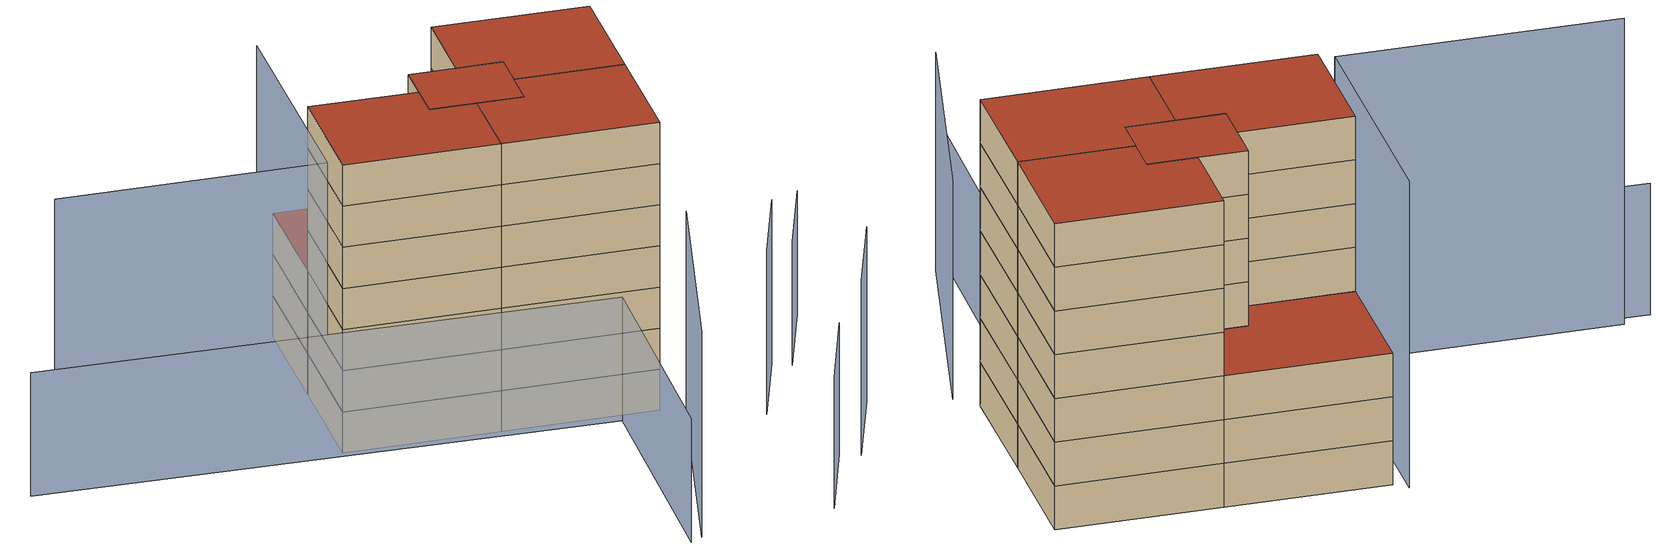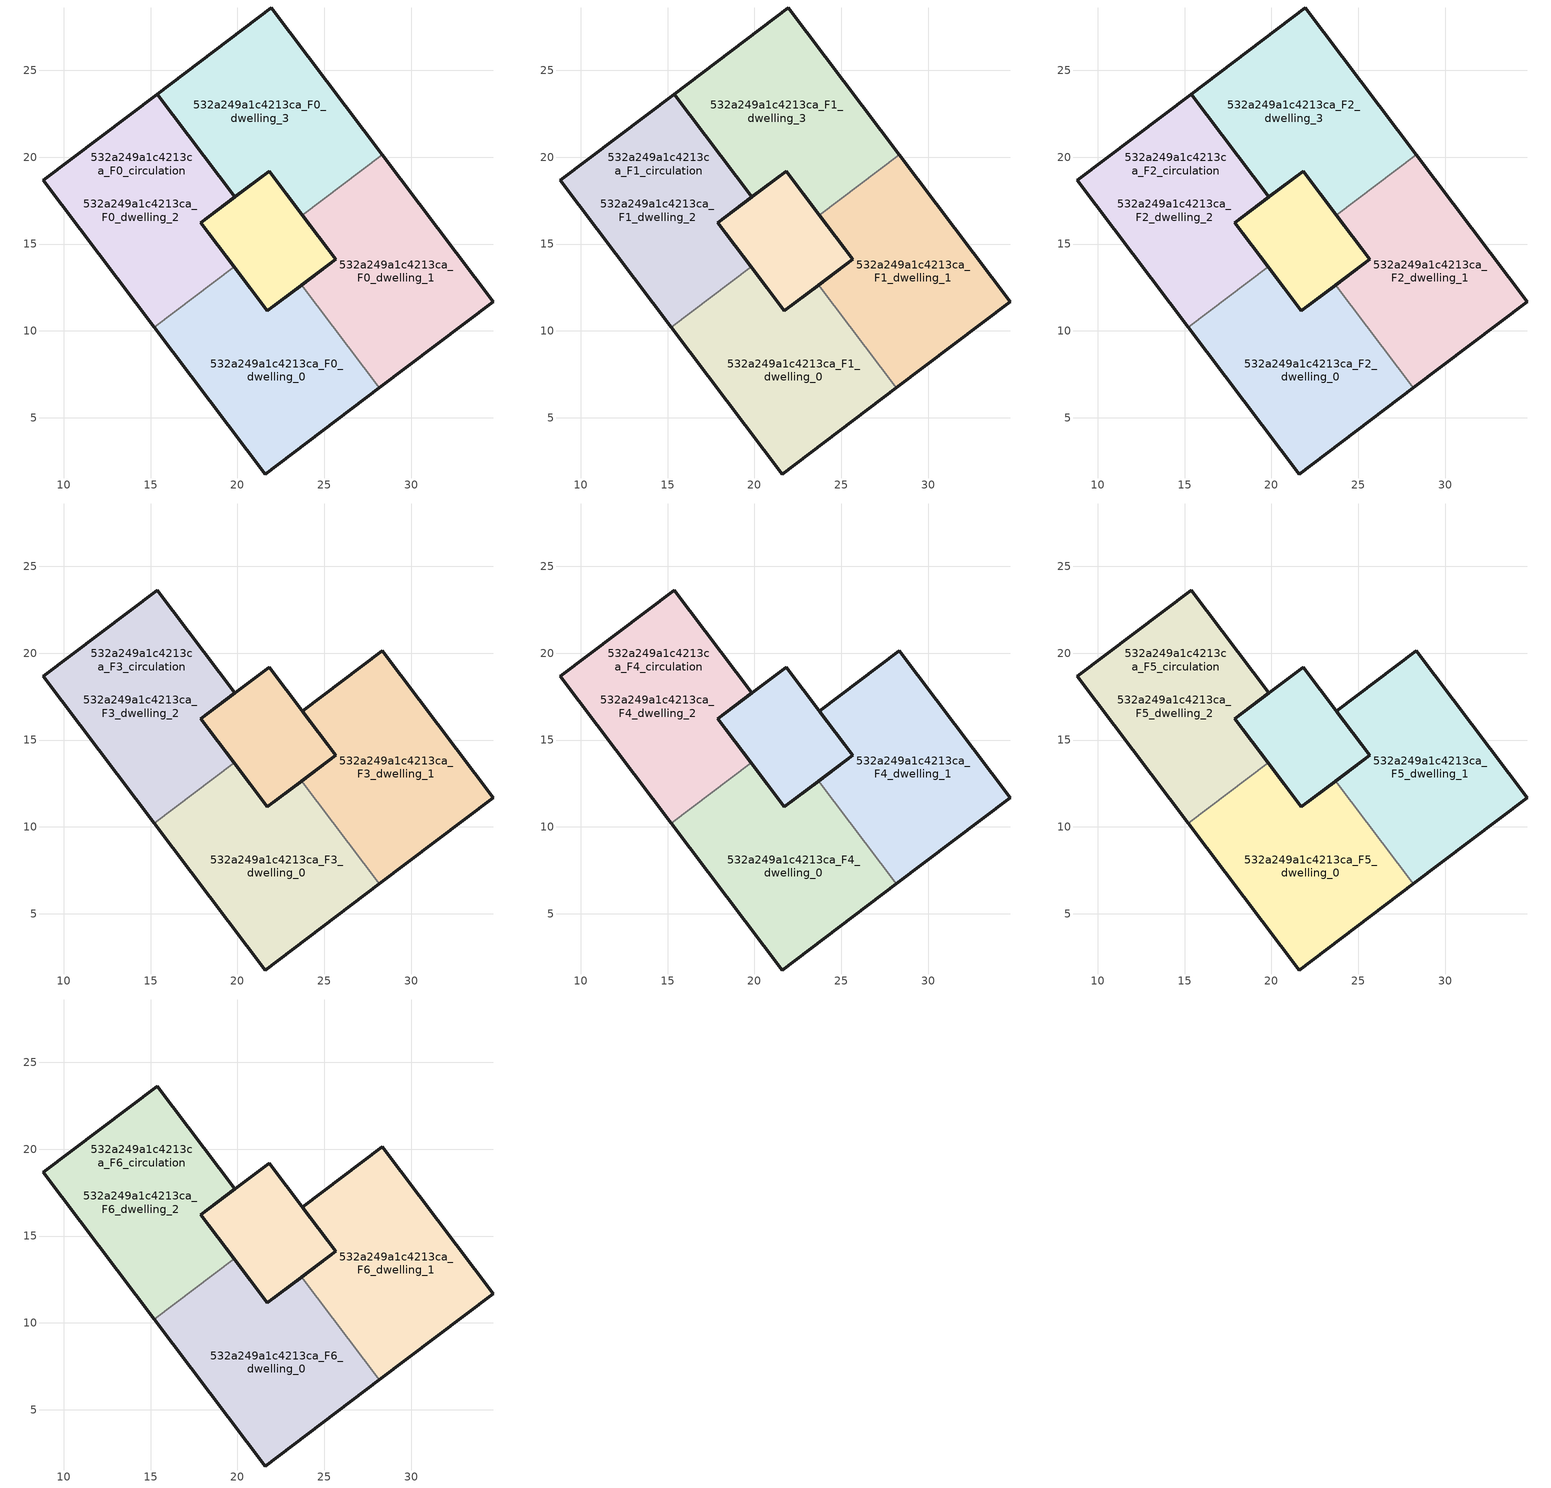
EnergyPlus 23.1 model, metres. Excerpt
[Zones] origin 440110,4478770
532a249a1c4213ca_F0_dwelling_0
 floor ground (EU_floor_Construction): 23.69,12.64 28.16,6.72 21.6,1.77 15.21,10.22 19.8,13.69 21.72,11.15 z0
 wall outside (EU_wall_Construction): 23.69,12.64 21.72,11.15 19.8,13.69 / 15.21,10.22 21.6,1.77 28.16,6.72 z0:3
 wall to 532a249a1c4213ca_F0_dwelling_1 (EU_wall_Construction): 28.16,6.72 23.69,12.64 z0:3
 wall to 532a249a1c4213ca_F0_dwelling_2 (EU_wall_Construction): 19.8,13.69 15.21,10.22 z0:3
532a249a1c4213ca_F0_dwelling_1
 floor ground (EU_floor_Construction): 23.74,16.66 25.15,14.8 25.66,14.13 21.72,11.15 17.89,16.23 21.82,19.2 z0; 28.33,20.13 34.72,11.68 28.16,6.72 23.69,12.64 25.66,14.13 25.15,14.8 23.74,16.66 z0
 wall outside (EU_wall_Construction): 28.16,6.72 34.72,11.68 28.33,20.13 / 23.74,16.66 25.66,14.13 23.69,12.64 z0:3
 wall to 532a249a1c4213ca_F0_dwelling_3 (EU_wall_Construction): 28.33,20.13 23.74,16.66 z0:3
532a249a1c4213ca_F0_dwelling_2
 floor ground (EU_floor_Construction): 15.38,23.63 19.85,17.71 19.28,17.28 17.89,16.23 18.75,15.08 19.8,13.69 15.21,10.22 8.82,18.67 z0; 21.82,19.2 25.66,14.13 21.72,11.15 18.75,15.08 17.89,16.23 19.28,17.28 19.85,17.71 z0
 wall outside (EU_wall_Construction): 19.8,13.69 17.89,16.23 19.85,17.71 15.38,23.63 8.82,18.67 15.21,10.22 z0:3
532a249a1c4213ca_F0_dwelling_3
 floor ground (EU_floor_Construction): 21.94,28.59 28.33,20.13 23.74,16.66 21.82,19.2 19.85,17.71 15.38,23.63 z0; 25.66,14.13 21.72,11.15 17.89,16.23 19.85,17.71 21.82,19.2 23.74,16.66 z0
 wall outside (EU_wall_Construction): 28.33,20.13 21.94,28.59 15.38,23.63 19.85,17.71 21.82,19.2 23.74,16.66 z0:3
532a249a1c4213ca_F0_circulation
 floor ground (EU_floor_Construction): 28.33,20.13 34.72,11.68 28.16,6.72 23.69,12.64 25.66,14.13 25.15,14.8 23.74,16.66 z0; 23.74,16.66 25.15,14.8 25.66,14.13 23.69,12.64 21.72,11.15 19.8,13.69 18.76,15.07 18.75,15.08 17.89,16.23 19.85,17.71 21.82,19.2 z0; 21.94,28.59 28.33,20.13 23.74,16.66 21.82,19.2 19.85,17.71 15.38,23.63 z0; 15.38,23.63 19.85,17.71 17.89,16.23 18.75,15.08 19.8,13.69 15.21,10.22 8.82,18.67 z0
 wall outside (EU_wall_Construction): 21.82,19.2 17.89,16.23 21.72,11.15 25.66,14.13 21.82,19.2 z0:3
532a249a1c4213ca_F1_dwelling_0
 floor to 532a249a1c4213ca_F0_dwelling_0 (EU_floor_Construction): 23.69,12.64 28.16,6.72 21.6,1.77 15.21,10.22 19.8,13.69 21.72,11.15 z3
 wall outside (EU_wall_Construction): 23.69,12.64 21.72,11.15 19.8,13.69 / 15.21,10.22 21.6,1.77 28.16,6.72 z3:6
 wall to 532a249a1c4213ca_F1_dwelling_1 (EU_wall_Construction): 28.16,6.72 23.69,12.64 z3:6
 wall to 532a249a1c4213ca_F1_dwelling_2 (EU_wall_Construction): 19.8,13.69 15.21,10.22 z3:6
532a249a1c4213ca_F1_dwelling_1
 floor to 532a249a1c4213ca_F0_circulation (EU_floor_Construction): 28.33,20.13 34.72,11.68 28.16,6.72 23.69,12.64 25.66,14.13 25.15,14.8 23.74,16.66 z3
 floor to 532a249a1c4213ca_F0_dwelling_1 (EU_floor_Construction): 23.74,16.66 25.15,14.8 25.66,14.13 23.69,12.64 21.72,11.15 17.89,16.23 21.82,19.2 z3
 wall outside (EU_wall_Construction): 28.16,6.72 34.72,11.68 28.33,20.13 / 23.74,16.66 25.66,14.13 23.69,12.64 z3:6
 wall to 532a249a1c4213ca_F1_dwelling_3 (EU_wall_Construction): 28.33,20.13 23.74,16.66 z3:6
532a249a1c4213ca_F1_dwelling_2
 floor to 532a249a1c4213ca_F0_dwelling_2 (EU_floor_Construction): 15.38,23.63 19.85,17.71 19.28,17.28 17.89,16.23 18.75,15.08 19.8,13.69 15.21,10.22 8.82,18.67 z3; 21.82,19.2 25.66,14.13 21.72,11.15 18.98,14.78 17.89,16.23 19.28,17.28 19.85,17.71 z3
 wall outside (EU_wall_Construction): 19.8,13.69 17.89,16.23 19.85,17.71 15.38,23.63 8.82,18.67 15.21,10.22 z3:6
532a249a1c4213ca_F1_dwelling_3
 floor to 532a249a1c4213ca_F0_dwelling_3 (EU_floor_Construction): 21.94,28.59 28.33,20.13 23.74,16.66 21.82,19.2 19.85,17.71 15.38,23.63 z3; 23.74,16.66 25.66,14.13 21.72,11.15 17.89,16.23 19.85,17.71 21.82,19.2 z3
 wall outside (EU_wall_Construction): 28.33,20.13 21.94,28.59 15.38,23.63 19.85,17.71 21.82,19.2 23.74,16.66 z3:6
532a249a1c4213ca_F1_circulation
 floor outside (EU_floor_Construction): 28.33,20.13 34.72,11.68 28.16,6.72 23.69,12.64 25.66,14.13 25.15,14.8 25.09,14.87 23.74,16.66 z3; 21.94,28.59 28.33,20.13 23.74,16.66 21.82,19.2 19.85,17.71 15.38,23.63 z3
 floor to 532a249a1c4213ca_F0_circulation (EU_floor_Construction): 23.74,16.66 25.15,14.8 25.66,14.13 23.69,12.64 21.72,11.15 19.8,13.69 18.76,15.07 18.75,15.08 17.89,16.23 19.85,17.71 21.82,19.2 z3; 15.38,23.63 19.85,17.71 17.89,16.23 18.75,15.08 19.8,13.69 15.21,10.22 8.82,18.67 z3
 wall outside (EU_wall_Construction): 21.82,19.2 17.89,16.23 21.72,11.15 25.66,14.13 21.82,19.2 z3:6
532a249a1c4213ca_F2_dwelling_0
 floor to 532a249a1c4213ca_F1_dwelling_0 (EU_floor_Construction): 23.69,12.64 28.16,6.72 21.6,1.77 15.21,10.22 19.8,13.69 21.72,11.15 z6
 wall outside (EU_wall_Construction): 23.69,12.64 21.72,11.15 19.8,13.69 / 15.21,10.22 21.6,1.77 28.16,6.72 z6:9
 wall to 532a249a1c4213ca_F2_dwelling_1 (EU_wall_Construction): 28.16,6.72 23.69,12.64 z6:9
 wall to 532a249a1c4213ca_F2_dwelling_2 (EU_wall_Construction): 19.8,13.69 15.21,10.22 z6:9
532a249a1c4213ca_F2_dwelling_1
 floor to 532a249a1c4213ca_F1_circulation (EU_floor_Construction): 28.33,20.13 34.72,11.68 28.16,6.72 23.69,12.64 25.66,14.13 25.15,14.8 23.74,16.66 z6
 floor to 532a249a1c4213ca_F1_dwelling_1 (EU_floor_Construction): 23.74,16.66 25.15,14.8 25.66,14.13 23.69,12.64 21.72,11.15 17.89,16.23 21.82,19.2 z6
 wall outside (EU_wall_Construction): 28.16,6.72 34.72,11.68 28.33,20.13 / 23.74,16.66 25.66,14.13 23.69,12.64 z6:9
 wall to 532a249a1c4213ca_F2_dwelling_3 (EU_wall_Construction): 28.33,20.13 23.74,16.66 z6:9
532a249a1c4213ca_F2_dwelling_2
 floor to 532a249a1c4213ca_F1_dwelling_2 (EU_floor_Construction): 15.38,23.63 19.85,17.71 19.28,17.28 17.89,16.23 18.75,15.08 19.8,13.69 15.21,10.22 8.82,18.67 z6; 21.82,19.2 25.66,14.13 21.72,11.15 18.98,14.78 17.89,16.23 19.28,17.28 19.85,17.71 z6
 wall outside (EU_wall_Construction): 19.8,13.69 17.89,16.23 19.85,17.71 15.38,23.63 8.82,18.67 15.21,10.22 z6:9
532a249a1c4213ca_F2_dwelling_3
 floor to 532a249a1c4213ca_F1_dwelling_3 (EU_floor_Construction): 21.94,28.59 28.33,20.13 23.74,16.66 21.82,19.2 19.85,17.71 15.38,23.63 z6; 23.74,16.66 25.66,14.13 21.72,11.15 17.89,16.23 19.85,17.71 21.82,19.2 z6
 wall outside (EU_wall_Construction): 28.33,20.13 21.94,28.59 15.38,23.63 19.85,17.71 21.82,19.2 23.74,16.66 z6:9
 roof outside (EU_roof_Construction): 25.66,14.13 21.72,11.15 17.89,16.23 19.85,17.71 21.82,19.2 23.74,16.66 z9; 21.94,28.59 28.33,20.13 23.74,16.66 21.82,19.2 19.85,17.71 15.38,23.63 z9
532a249a1c4213ca_F2_circulation
 floor outside (EU_floor_Construction): 28.33,20.13 34.72,11.68 28.16,6.72 23.69,12.64 25.66,14.13 25.15,14.8 25.09,14.87 23.74,16.66 z6; 21.94,28.59 28.33,20.13 23.74,16.66 21.82,19.2 19.85,17.71 15.38,23.63 z6
 floor to 532a249a1c4213ca_F1_circulation (EU_floor_Construction): 23.74,16.66 25.15,14.8 25.66,14.13 23.69,12.64 21.72,11.15 19.8,13.69 18.76,15.07 18.75,15.08 17.89,16.23 19.85,17.71 21.82,19.2 z6; 15.38,23.63 19.85,17.71 17.89,16.23 18.75,15.08 19.8,13.69 15.21,10.22 8.82,18.67 z6
 wall outside (EU_wall_Construction): 21.82,19.2 17.89,16.23 21.72,11.15 25.66,14.13 21.82,19.2 z6:9
 roof outside (EU_floor_Construction): 28.33,20.13 21.94,28.59 15.38,23.63 19.85,17.71 21.82,19.2 23.74,16.66 z9
532a249a1c4213ca_F3_dwelling_0
 floor to 532a249a1c4213ca_F2_dwelling_0 (EU_floor_Construction): 23.69,12.64 28.16,6.72 21.6,1.77 15.21,10.22 19.8,13.69 21.72,11.15 z9
 wall outside (EU_wall_Construction): 23.69,12.64 21.72,11.15 19.8,13.69 / 15.21,10.22 21.6,1.77 28.16,6.72 z9:12
 wall to 532a249a1c4213ca_F3_dwelling_1 (EU_wall_Construction): 28.16,6.72 23.69,12.64 z9:12
 wall to 532a249a1c4213ca_F3_dwelling_2 (EU_wall_Construction): 19.8,13.69 15.21,10.22 z9:12
532a249a1c4213ca_F3_dwelling_1
 floor to 532a249a1c4213ca_F2_circulation (EU_floor_Construction): 28.33,20.13 34.72,11.68 28.16,6.72 23.69,12.64 25.66,14.13 25.15,14.8 23.74,16.66 z9
 floor to 532a249a1c4213ca_F2_dwelling_1 (EU_floor_Construction): 23.74,16.66 25.15,14.8 25.66,14.13 23.69,12.64 21.72,11.15 17.89,16.23 21.82,19.2 z9
 wall outside (EU_wall_Construction): 28.16,6.72 34.72,11.68 28.33,20.13 23.74,16.66 25.66,14.13 23.69,12.64 z9:12
532a249a1c4213ca_F3_dwelling_2
 floor to 532a249a1c4213ca_F2_dwelling_2 (EU_floor_Construction): 15.38,23.63 19.85,17.71 19.28,17.28 17.89,16.23 18.75,15.08 19.8,13.69 15.21,10.22 8.82,18.67 z9; 21.82,19.2 25.66,14.13 21.72,11.15 18.98,14.78 17.89,16.23 19.28,17.28 19.85,17.71 z9
 wall outside (EU_wall_Construction): 19.8,13.69 17.89,16.23 19.85,17.71 15.38,23.63 8.82,18.67 15.21,10.22 z9:12
532a249a1c4213ca_F3_circulation
 floor outside (EU_floor_Construction): 28.33,20.13 34.72,11.68 28.16,6.72 23.69,12.64 25.66,14.13 25.15,14.8 25.09,14.87 23.74,16.66 z9
 floor to 532a249a1c4213ca_F2_circulation (EU_floor_Construction): 23.74,16.66 25.15,14.8 25.66,14.13 23.69,12.64 21.72,11.15 19.8,13.69 18.76,15.07 18.75,15.08 17.89,16.23 19.85,17.71 21.82,19.2 z9; 15.38,23.63 19.85,17.71 17.89,16.23 18.75,15.08 19.8,13.69 15.21,10.22 8.82,18.67 z9
 wall outside (EU_wall_Construction): 21.82,19.2 17.89,16.23 21.72,11.15 25.66,14.13 21.82,19.2 z9:12
 roof outside (EU_floor_Construction): 23.69,12.64 25.66,14.13 25.15,14.8 23.74,16.66 21.82,19.2 19.85,17.71 17.89,16.23 18.75,15.08 18.76,15.07 19.8,13.69 21.72,11.15 z12
532a249a1c4213ca_F4_dwelling_0
 floor to 532a249a1c4213ca_F3_dwelling_0 (EU_floor_Construction): 23.69,12.64 28.16,6.72 21.6,1.77 15.21,10.22 19.8,13.69 21.72,11.15 z12
 wall outside (EU_wall_Construction): 23.69,12.64 21.72,11.15 19.8,13.69 / 15.21,10.22 21.6,1.77 28.16,6.72 z12:15
 wall to 532a249a1c4213ca_F4_dwelling_1 (EU_wall_Construction): 28.16,6.72 23.69,12.64 z12:15
 wall to 532a249a1c4213ca_F4_dwelling_2 (EU_wall_Construction): 19.8,13.69 15.21,10.22 z12:15
532a249a1c4213ca_F4_dwelling_1
 floor to 532a249a1c4213ca_F3_circulation (EU_floor_Construction): 28.33,20.13 34.72,11.68 28.16,6.72 23.69,12.64 25.66,14.13 25.15,14.8 23.74,16.66 z12
 floor to 532a249a1c4213ca_F3_dwelling_1 (EU_floor_Construction): 23.74,16.66 25.15,14.8 25.66,14.13 23.69,12.64 21.72,11.15 17.89,16.23 21.82,19.2 z12
 wall outside (EU_wall_Construction): 28.16,6.72 34.72,11.68 28.33,20.13 23.74,16.66 25.66,14.13 23.69,12.64 z12:15
532a249a1c4213ca_F4_dwelling_2
 floor to 532a249a1c4213ca_F3_dwelling_2 (EU_floor_Construction): 15.38,23.63 19.85,17.71 19.28,17.28 17.89,16.23 18.75,15.08 19.8,13.69 15.21,10.22 8.82,18.67 z12; 21.82,19.2 25.66,14.13 21.72,11.15 18.98,14.78 17.89,16.23 19.28,17.28 19.85,17.71 z12
 wall outside (EU_wall_Construction): 19.8,13.69 17.89,16.23 19.85,17.71 15.38,23.63 8.82,18.67 15.21,10.22 z12:15
532a249a1c4213ca_F4_circulation
 floor outside (EU_floor_Construction): 28.33,20.13 34.72,11.68 28.16,6.72 23.69,12.64 25.66,14.13 25.15,14.8 25.09,14.87 23.74,16.66 z12; 23.74,16.66 25.09,14.87 25.15,14.8 25.66,14.13 23.69,12.64 21.72,11.15 19.8,13.69 18.76,15.07 18.75,15.08 17.89,16.23 19.85,17.71 21.82,19.2 z12
 floor to 532a249a1c4213ca_F3_circulation (EU_floor_Construction): 15.38,23.63 19.85,17.71 17.89,16.23 18.75,15.08 19.8,13.69 15.21,10.22 8.82,18.67 z12
 wall outside (EU_wall_Construction): 21.82,19.2 17.89,16.23 21.72,11.15 25.66,14.13 21.82,19.2 z12:15
 roof outside (EU_floor_Construction): 23.69,12.64 25.66,14.13 25.15,14.8 23.74,16.66 21.82,19.2 19.85,17.71 17.89,16.23 18.75,15.08 18.76,15.07 19.8,13.69 21.72,11.15 z15
532a249a1c4213ca_F5_dwelling_0
 floor to 532a249a1c4213ca_F4_dwelling_0 (EU_floor_Construction): 23.69,12.64 28.16,6.72 21.6,1.77 15.21,10.22 19.8,13.69 21.72,11.15 z15
 wall outside (EU_wall_Construction): 23.69,12.64 21.72,11.15 19.8,13.69 / 15.21,10.22 21.6,1.77 28.16,6.72 z15:18
 wall to 532a249a1c4213ca_F5_dwelling_1 (EU_wall_Construction): 28.16,6.72 23.69,12.64 z15:18
 wall to 532a249a1c4213ca_F5_dwelling_2 (EU_wall_Construction): 19.8,13.69 15.21,10.22 z15:18
532a249a1c4213ca_F5_dwelling_1
 floor to 532a249a1c4213ca_F4_circulation (EU_floor_Construction): 28.33,20.13 34.72,11.68 28.16,6.72 23.69,12.64 25.66,14.13 25.15,14.8 23.74,16.66 z15
 floor to 532a249a1c4213ca_F4_dwelling_1 (EU_floor_Construction): 23.74,16.66 25.15,14.8 25.66,14.13 23.69,12.64 21.72,11.15 17.89,16.23 21.82,19.2 z15
 wall outside (EU_wall_Construction): 28.16,6.72 34.72,11.68 28.33,20.13 23.74,16.66 25.66,14.13 23.69,12.64 z15:18
532a249a1c4213ca_F5_dwelling_2
 floor to 532a249a1c4213ca_F4_dwelling_2 (EU_floor_Construction): 15.38,23.63 19.85,17.71 19.28,17.28 17.89,16.23 18.75,15.08 19.8,13.69 15.21,10.22 8.82,18.67 z15; 21.82,19.2 25.66,14.13 21.72,11.15 18.98,14.78 17.89,16.23 19.28,17.28 19.85,17.71 z15
 wall outside (EU_wall_Construction): 19.8,13.69 17.89,16.23 19.85,17.71 15.38,23.63 8.82,18.67 15.21,10.22 z15:18
532a249a1c4213ca_F5_circulation
 floor outside (EU_floor_Construction): 28.33,20.13 34.72,11.68 28.16,6.72 23.69,12.64 25.66,14.13 25.15,14.8 25.09,14.87 23.74,16.66 z15; 23.74,16.66 25.09,14.87 25.15,14.8 25.66,14.13 23.69,12.64 21.72,11.15 19.8,13.69 18.76,15.07 18.75,15.08 17.89,16.23 19.85,17.71 21.82,19.2 z15
 floor to 532a249a1c4213ca_F4_circulation (EU_floor_Construction): 15.38,23.63 19.85,17.71 17.89,16.23 18.75,15.08 19.8,13.69 15.21,10.22 8.82,18.67 z15
 wall outside (EU_wall_Construction): 21.82,19.2 17.89,16.23 21.72,11.15 25.66,14.13 21.82,19.2 z15:18
 roof outside (EU_floor_Construction): 23.69,12.64 25.66,14.13 25.15,14.8 23.74,16.66 21.82,19.2 19.85,17.71 17.89,16.23 18.75,15.08 18.76,15.07 19.8,13.69 21.72,11.15 z18
532a249a1c4213ca_F6_dwelling_0
 floor to 532a249a1c4213ca_F5_dwelling_0 (EU_floor_Construction): 23.69,12.64 28.16,6.72 21.6,1.77 15.21,10.22 19.8,13.69 21.72,11.15 z18
 wall outside (EU_wall_Construction): 23.69,12.64 21.72,11.15 19.8,13.69 / 15.21,10.22 21.6,1.77 28.16,6.72 z18:21
 wall to 532a249a1c4213ca_F6_dwelling_1 (EU_wall_Construction): 28.16,6.72 23.69,12.64 z18:21
 wall to 532a249a1c4213ca_F6_dwelling_2 (EU_wall_Construction): 19.8,13.69 15.21,10.22 z18:21
 roof outside (EU_roof_Construction): 28.16,6.72 23.69,12.64 21.72,11.15 19.8,13.69 15.21,10.22 21.6,1.77 z21
532a249a1c4213ca_F6_dwelling_1
 floor to 532a249a1c4213ca_F5_circulation (EU_floor_Construction): 28.33,20.13 34.72,11.68 28.16,6.72 23.69,12.64 25.66,14.13 25.15,14.8 23.74,16.66 z18
 floor to 532a249a1c4213ca_F5_dwelling_1 (EU_floor_Construction): 23.74,16.66 25.15,14.8 25.66,14.13 23.69,12.64 21.72,11.15 17.89,16.23 21.82,19.2 z18
 wall outside (EU_wall_Construction): 28.16,6.72 34.72,11.68 28.33,20.13 23.74,16.66 25.66,14.13 23.69,12.64 z18:21
 roof outside (EU_roof_Construction): 25.66,14.13 25.15,14.8 23.74,16.66 21.82,19.2 17.89,16.23 21.72,11.15 z21; 34.72,11.68 28.33,20.13 23.74,16.66 25.15,14.8 25.66,14.13 23.69,12.64 28.16,6.72 z21
532a249a1c4213ca_F6_dwelling_2
 floor to 532a249a1c4213ca_F5_dwelling_2 (EU_floor_Construction): 15.38,23.63 19.85,17.71 19.28,17.28 17.89,16.23 18.75,15.08 19.8,13.69 15.21,10.22 8.82,18.67 z18; 21.82,19.2 25.66,14.13 21.72,11.15 18.98,14.78 17.89,16.23 19.28,17.28 19.85,17.71 z18
 wall outside (EU_wall_Construction): 19.8,13.69 17.89,16.23 19.85,17.71 15.38,23.63 8.82,18.67 15.21,10.22 z18:21
 roof outside (EU_roof_Construction): 19.8,13.69 18.75,15.08 17.89,16.23 19.28,17.28 19.85,17.71 15.38,23.63 8.82,18.67 15.21,10.22 z21; 25.66,14.13 21.82,19.2 19.85,17.71 19.28,17.28 17.89,16.23 18.75,15.08 21.72,11.15 z21
532a249a1c4213ca_F6_circulation
 floor outside (EU_floor_Construction): 28.33,20.13 34.72,11.68 28.16,6.72 23.69,12.64 25.66,14.13 25.15,14.8 25.09,14.87 23.74,16.66 z18; 23.74,16.66 25.09,14.87 25.15,14.8 25.66,14.13 23.69,12.64 21.72,11.15 19.8,13.69 18.76,15.07 18.75,15.08 17.89,16.23 19.85,17.71 21.82,19.2 z18
 floor to 532a249a1c4213ca_F5_circulation (EU_floor_Construction): 15.38,23.63 19.85,17.71 17.89,16.23 18.75,15.08 19.8,13.69 15.21,10.22 8.82,18.67 z18
 wall outside (EU_wall_Construction): 21.82,19.2 17.89,16.23 21.72,11.15 25.66,14.13 21.82,19.2 z18:21
 roof outside (EU_roof_Construction): 23.69,12.64 25.66,14.13 25.15,14.8 23.74,16.66 21.82,19.2 19.85,17.71 17.89,16.23 18.75,15.08 18.76,15.07 19.8,13.69 21.72,11.15 z21; 34.72,11.68 28.33,20.13 23.74,16.66 25.15,14.8 25.66,14.13 23.69,12.64 28.16,6.72 z21; 19.8,13.69 18.75,15.08 17.89,16.23 19.85,17.71 15.38,23.63 8.82,18.67 15.21,10.22 z21
shading: 6.5,-6.99 21.39,-0.12 z0:15; 23.56,-4.82 30.05,-2.67 z0:12; 30.42,-3.95 36.99,-1.75 / -3.88,35.25 19.41,3.49 / 19.41,3.49 5.68,-6.58 z0:9; 21.97,29.68 8.79,19.73 / 8.79,19.73 -2.16,34.23 z0:21
[Building]
EU S2 Campaign: North Axis=0; Terrain=City; Solar Distribution=FullExterior
[Site:Location]
Madrid: Latitude=40.5; Longitude=-3.5; Time Zone=1; Elevation=609
[SizingPeriod:WeatherFileDays]
AnnualSizingPeriod: Begin Month=1; Begin Day of Month=1; End Month=12; End Day of Month=31; Day of Week for Start Day=Monday; Use Weather File Daylight Saving Period=No; Use Weather File Rain and Snow Indicators=No
[MATERIAL]
EU_InternalMass_Material: Roughness=MediumRough; Thickness=0.1; Conductivity=1; Density=1800; Specific Heat=900; Thermal Absorptance=0.9; Solar Absorptance=0.7; Visible Absorptance=0.7
[MATERIAL:NOMASS] Roughness=MediumRough; Thermal Absorptance=0.9; Solar Absorptance=0.7; Visible Absorptance=0.7
Name | Thermal Resistance
EU_wall_NoMass | 0.609216
EU_roof_NoMass | 0.513268
EU_floor_NoMass | 0.568163
[CONSTRUCTION]
EU_wall_Construction: EU_wall_NoMass
EU_roof_Construction: EU_roof_NoMass
EU_floor_Construction: EU_floor_NoMass
EU_InternalMass_Construction: EU_InternalMass_Material
[ZONE] Type=1; Multiplier=1; Ceiling Height=autocalculate; Floor Area=autocalculate; Part of Total Floor Area=Yes
Name | Volume
532a249a1c4213ca_F0_dwelling_0; 532a249a1c4213ca_F1_dwelling_0; 532a249a1c4213ca_F2_dwelling_0; 532a249a1c4213ca_F3_dwelling_0; 532a249a1c4213ca_F4_dwelling_0; 532a249a1c4213ca_F5_dwelling_0; 532a249a1c4213ca_F6_dwelling_0 | 237.823
532a249a1c4213ca_F0_dwelling_1; 532a249a1c4213ca_F1_dwelling_1; 532a249a1c4213ca_F2_dwelling_1; 532a249a1c4213ca_F3_dwelling_1; 532a249a1c4213ca_F4_dwelling_1; 532a249a1c4213ca_F5_dwelling_1; 532a249a1c4213ca_F6_dwelling_1; 532a249a1c4213ca_F0_dwelling_2; 532a249a1c4213ca_F1_dwelling_2; 532a249a1c4213ca_F2_dwelling_2; 532a249a1c4213ca_F3_dwelling_2; 532a249a1c4213ca_F4_dwelling_2; 532a249a1c4213ca_F5_dwelling_2; 532a249a1c4213ca_F6_dwelling_2 | 331.908
532a249a1c4213ca_F0_dwelling_3; 532a249a1c4213ca_F1_dwelling_3; 532a249a1c4213ca_F2_dwelling_3 | 331.907
532a249a1c4213ca_F0_circulation; 532a249a1c4213ca_F1_circulation; 532a249a1c4213ca_F2_circulation | 807.554
532a249a1c4213ca_F3_circulation; 532a249a1c4213ca_F4_circulation; 532a249a1c4213ca_F5_circulation; 532a249a1c4213ca_F6_circulation | 569.731
[INTERNALMASS] Construction=EU_InternalMass_Construction
Name | Zone or ZoneList | Surface Area
532a249a1c4213ca_F0_dwelling_0_EU_InternalMass | 532a249a1c4213ca_F0_dwelling_0 | 79.2744
532a249a1c4213ca_F0_dwelling_1_EU_InternalMass | 532a249a1c4213ca_F0_dwelling_1 | 79.2744
532a249a1c4213ca_F0_dwelling_2_EU_InternalMass | 532a249a1c4213ca_F0_dwelling_2 | 79.2744
532a249a1c4213ca_F0_dwelling_3_EU_InternalMass | 532a249a1c4213ca_F0_dwelling_3 | 79.2744
532a249a1c4213ca_F1_dwelling_0_EU_InternalMass | 532a249a1c4213ca_F1_dwelling_0 | 79.2744
532a249a1c4213ca_F1_dwelling_1_EU_InternalMass | 532a249a1c4213ca_F1_dwelling_1 | 79.2744
532a249a1c4213ca_F1_dwelling_2_EU_InternalMass | 532a249a1c4213ca_F1_dwelling_2 | 79.2744
532a249a1c4213ca_F1_dwelling_3_EU_InternalMass | 532a249a1c4213ca_F1_dwelling_3 | 79.2744
532a249a1c4213ca_F2_dwelling_0_EU_InternalMass | 532a249a1c4213ca_F2_dwelling_0 | 79.2744
532a249a1c4213ca_F2_dwelling_1_EU_InternalMass | 532a249a1c4213ca_F2_dwelling_1 | 79.2744
532a249a1c4213ca_F2_dwelling_2_EU_InternalMass | 532a249a1c4213ca_F2_dwelling_2 | 79.2744
532a249a1c4213ca_F2_dwelling_3_EU_InternalMass | 532a249a1c4213ca_F2_dwelling_3 | 79.2744
532a249a1c4213ca_F3_dwelling_0_EU_InternalMass | 532a249a1c4213ca_F3_dwelling_0 | 158.549
532a249a1c4213ca_F3_dwelling_1_EU_InternalMass | 532a249a1c4213ca_F3_dwelling_1 | 79.2744
532a249a1c4213ca_F3_dwelling_2_EU_InternalMass | 532a249a1c4213ca_F3_dwelling_2 | 79.2744
532a249a1c4213ca_F4_dwelling_0_EU_InternalMass | 532a249a1c4213ca_F4_dwelling_0 | 158.549
532a249a1c4213ca_F4_dwelling_1_EU_InternalMass | 532a249a1c4213ca_F4_dwelling_1 | 79.2744
532a249a1c4213ca_F4_dwelling_2_EU_InternalMass | 532a249a1c4213ca_F4_dwelling_2 | 79.2744
532a249a1c4213ca_F5_dwelling_0_EU_InternalMass | 532a249a1c4213ca_F5_dwelling_0 | 158.549
532a249a1c4213ca_F5_dwelling_1_EU_InternalMass | 532a249a1c4213ca_F5_dwelling_1 | 79.2744
532a249a1c4213ca_F5_dwelling_2_EU_InternalMass | 532a249a1c4213ca_F5_dwelling_2 | 79.2744
532a249a1c4213ca_F6_dwelling_0_EU_InternalMass | 532a249a1c4213ca_F6_dwelling_0 | 158.549
532a249a1c4213ca_F6_dwelling_1_EU_InternalMass | 532a249a1c4213ca_F6_dwelling_1 | 79.2744
532a249a1c4213ca_F6_dwelling_2_EU_InternalMass | 532a249a1c4213ca_F6_dwelling_2 | 79.2744
[OTHEREQUIPMENT] Fuel Type=Electricity; Design Level Calculation Method=Watts/Area; Power per Zone Floor Area=1; Fraction Latent=0; Fraction Radiant=0; Fraction Lost=0; Carbon Dioxide Generation Rate=0; EndUse Subcategory=EU_Step8_InternalGains
Name | Zone or ZoneList or Space or SpaceList | Schedule
EU_Step8_InternalGain_532a249a1c4213ca_F0_dwelling_0_f000 | 532a249a1c4213ca_F0_dwelling_0 | EU_Step8_GainSchedule_532a249a1c4213ca_F0_dwelling_0_f000
EU_Step8_InternalGain_532a249a1c4213ca_F0_dwelling_1_f000 | 532a249a1c4213ca_F0_dwelling_1 | EU_Step8_GainSchedule_532a249a1c4213ca_F0_dwelling_1_f000
EU_Step8_InternalGain_532a249a1c4213ca_F0_dwelling_2_f000 | 532a249a1c4213ca_F0_dwelling_2 | EU_Step8_GainSchedule_532a249a1c4213ca_F0_dwelling_2_f000
EU_Step8_InternalGain_532a249a1c4213ca_F0_dwelling_3_f000 | 532a249a1c4213ca_F0_dwelling_3 | EU_Step8_GainSchedule_532a249a1c4213ca_F0_dwelling_3_f000
EU_Step8_InternalGain_532a249a1c4213ca_F1_dwelling_0_f000 | 532a249a1c4213ca_F1_dwelling_0 | EU_Step8_GainSchedule_532a249a1c4213ca_F1_dwelling_0_f000
EU_Step8_InternalGain_532a249a1c4213ca_F1_dwelling_1_f000 | 532a249a1c4213ca_F1_dwelling_1 | EU_Step8_GainSchedule_532a249a1c4213ca_F1_dwelling_1_f000
EU_Step8_InternalGain_532a249a1c4213ca_F1_dwelling_2_f000 | 532a249a1c4213ca_F1_dwelling_2 | EU_Step8_GainSchedule_532a249a1c4213ca_F1_dwelling_2_f000
EU_Step8_InternalGain_532a249a1c4213ca_F1_dwelling_3_f000 | 532a249a1c4213ca_F1_dwelling_3 | EU_Step8_GainSchedule_532a249a1c4213ca_F1_dwelling_3_f000
EU_Step8_InternalGain_532a249a1c4213ca_F2_dwelling_0_f000 | 532a249a1c4213ca_F2_dwelling_0 | EU_Step8_GainSchedule_532a249a1c4213ca_F2_dwelling_0_f000
EU_Step8_InternalGain_532a249a1c4213ca_F2_dwelling_1_f000 | 532a249a1c4213ca_F2_dwelling_1 | EU_Step8_GainSchedule_532a249a1c4213ca_F2_dwelling_1_f000
EU_Step8_InternalGain_532a249a1c4213ca_F2_dwelling_2_f000 | 532a249a1c4213ca_F2_dwelling_2 | EU_Step8_GainSchedule_532a249a1c4213ca_F2_dwelling_2_f000
EU_Step8_InternalGain_532a249a1c4213ca_F2_dwelling_3_f000 | 532a249a1c4213ca_F2_dwelling_3 | EU_Step8_GainSchedule_532a249a1c4213ca_F2_dwelling_3_f000
EU_Step8_InternalGain_532a249a1c4213ca_F3_dwelling_0_f000 | 532a249a1c4213ca_F3_dwelling_0 | EU_Step8_GainSchedule_532a249a1c4213ca_F3_dwelling_0_f000
EU_Step8_InternalGain_532a249a1c4213ca_F3_dwelling_1_f000 | 532a249a1c4213ca_F3_dwelling_1 | EU_Step8_GainSchedule_532a249a1c4213ca_F3_dwelling_1_f000
EU_Step8_InternalGain_532a249a1c4213ca_F3_dwelling_2_f000 | 532a249a1c4213ca_F3_dwelling_2 | EU_Step8_GainSchedule_532a249a1c4213ca_F3_dwelling_2_f000
EU_Step8_InternalGain_532a249a1c4213ca_F4_dwelling_0_f000 | 532a249a1c4213ca_F4_dwelling_0 | EU_Step8_GainSchedule_532a249a1c4213ca_F4_dwelling_0_f000
EU_Step8_InternalGain_532a249a1c4213ca_F4_dwelling_1_f000 | 532a249a1c4213ca_F4_dwelling_1 | EU_Step8_GainSchedule_532a249a1c4213ca_F4_dwelling_1_f000
EU_Step8_InternalGain_532a249a1c4213ca_F4_dwelling_2_f000 | 532a249a1c4213ca_F4_dwelling_2 | EU_Step8_GainSchedule_532a249a1c4213ca_F4_dwelling_2_f000
EU_Step8_InternalGain_532a249a1c4213ca_F5_dwelling_0_f000 | 532a249a1c4213ca_F5_dwelling_0 | EU_Step8_GainSchedule_532a249a1c4213ca_F5_dwelling_0_f000
EU_Step8_InternalGain_532a249a1c4213ca_F5_dwelling_1_f000 | 532a249a1c4213ca_F5_dwelling_1 | EU_Step8_GainSchedule_532a249a1c4213ca_F5_dwelling_1_f000
EU_Step8_InternalGain_532a249a1c4213ca_F5_dwelling_2_f000 | 532a249a1c4213ca_F5_dwelling_2 | EU_Step8_GainSchedule_532a249a1c4213ca_F5_dwelling_2_f000
EU_Step8_InternalGain_532a249a1c4213ca_F6_dwelling_0_f000 | 532a249a1c4213ca_F6_dwelling_0 | EU_Step8_GainSchedule_532a249a1c4213ca_F6_dwelling_0_f000
EU_Step8_InternalGain_532a249a1c4213ca_F6_dwelling_1_f000 | 532a249a1c4213ca_F6_dwelling_1 | EU_Step8_GainSchedule_532a249a1c4213ca_F6_dwelling_1_f000
EU_Step8_InternalGain_532a249a1c4213ca_F6_dwelling_2_f000 | 532a249a1c4213ca_F6_dwelling_2 | EU_Step8_GainSchedule_532a249a1c4213ca_F6_dwelling_2_f000
[ZONEINFILTRATION:DESIGNFLOWRATE] Schedule=EU_AlwaysOn; Design Flow Rate Calculation Method=Flow/Area; Flow Rate per Floor Area=0.0005; Constant Term Coefficient=1; Temperature Term Coefficient=0; Velocity Term Coefficient=0; Velocity Squared Term Coefficient=0
Name | Zone or ZoneList or Space or SpaceList
EU_Circulation_Infiltration_532a249a1c4213ca_F0_circulation | 532a249a1c4213ca_F0_circulation
EU_Circulation_Infiltration_532a249a1c4213ca_F1_circulation | 532a249a1c4213ca_F1_circulation
EU_Circulation_Infiltration_532a249a1c4213ca_F2_circulation | 532a249a1c4213ca_F2_circulation
EU_Circulation_Infiltration_532a249a1c4213ca_F3_circulation | 532a249a1c4213ca_F3_circulation
EU_Circulation_Infiltration_532a249a1c4213ca_F4_circulation | 532a249a1c4213ca_F4_circulation
EU_Circulation_Infiltration_532a249a1c4213ca_F5_circulation | 532a249a1c4213ca_F5_circulation
EU_Circulation_Infiltration_532a249a1c4213ca_F6_circulation | 532a249a1c4213ca_F6_circulation
[ZONEVENTILATION:DESIGNFLOWRATE] Schedule=EU_AlwaysOn; Design Flow Rate Calculation Method=AirChanges/Hour; Air Changes per Hour=0.752966; Ventilation Type=Natural; Fan Pressure Rise=0; Fan Total Efficiency=1; Constant Term Coefficient=1; Temperature Term Coefficient=0; Velocity Term Coefficient=0; Velocity Squared Term Coefficient=0; Minimum Indoor Temperature=-100; Maximum Indoor Temperature=100; Delta Temperature=-100; Minimum Outdoor Temperature=-100; Maximum Outdoor Temperature=100; Maximum Wind Speed=40
Name | Zone or ZoneList or Space or SpaceList
EU_ConstantAir_532a249a1c4213ca_F0_dwelling_0 | 532a249a1c4213ca_F0_dwelling_0
EU_ConstantAir_532a249a1c4213ca_F0_dwelling_1 | 532a249a1c4213ca_F0_dwelling_1
EU_ConstantAir_532a249a1c4213ca_F0_dwelling_2 | 532a249a1c4213ca_F0_dwelling_2
EU_ConstantAir_532a249a1c4213ca_F0_dwelling_3 | 532a249a1c4213ca_F0_dwelling_3
EU_ConstantAir_532a249a1c4213ca_F1_dwelling_0 | 532a249a1c4213ca_F1_dwelling_0
EU_ConstantAir_532a249a1c4213ca_F1_dwelling_1 | 532a249a1c4213ca_F1_dwelling_1
EU_ConstantAir_532a249a1c4213ca_F1_dwelling_2 | 532a249a1c4213ca_F1_dwelling_2
EU_ConstantAir_532a249a1c4213ca_F1_dwelling_3 | 532a249a1c4213ca_F1_dwelling_3
EU_ConstantAir_532a249a1c4213ca_F2_dwelling_0 | 532a249a1c4213ca_F2_dwelling_0
EU_ConstantAir_532a249a1c4213ca_F2_dwelling_1 | 532a249a1c4213ca_F2_dwelling_1
EU_ConstantAir_532a249a1c4213ca_F2_dwelling_2 | 532a249a1c4213ca_F2_dwelling_2
EU_ConstantAir_532a249a1c4213ca_F2_dwelling_3 | 532a249a1c4213ca_F2_dwelling_3
EU_ConstantAir_532a249a1c4213ca_F3_dwelling_0 | 532a249a1c4213ca_F3_dwelling_0
EU_ConstantAir_532a249a1c4213ca_F3_dwelling_1 | 532a249a1c4213ca_F3_dwelling_1
EU_ConstantAir_532a249a1c4213ca_F3_dwelling_2 | 532a249a1c4213ca_F3_dwelling_2
EU_ConstantAir_532a249a1c4213ca_F4_dwelling_0 | 532a249a1c4213ca_F4_dwelling_0
EU_ConstantAir_532a249a1c4213ca_F4_dwelling_1 | 532a249a1c4213ca_F4_dwelling_1
EU_ConstantAir_532a249a1c4213ca_F4_dwelling_2 | 532a249a1c4213ca_F4_dwelling_2
EU_ConstantAir_532a249a1c4213ca_F5_dwelling_0 | 532a249a1c4213ca_F5_dwelling_0
EU_ConstantAir_532a249a1c4213ca_F5_dwelling_1 | 532a249a1c4213ca_F5_dwelling_1
EU_ConstantAir_532a249a1c4213ca_F5_dwelling_2 | 532a249a1c4213ca_F5_dwelling_2
EU_ConstantAir_532a249a1c4213ca_F6_dwelling_0 | 532a249a1c4213ca_F6_dwelling_0
EU_ConstantAir_532a249a1c4213ca_F6_dwelling_1 | 532a249a1c4213ca_F6_dwelling_1
EU_ConstantAir_532a249a1c4213ca_F6_dwelling_2 | 532a249a1c4213ca_F6_dwelling_2
[HVACTEMPLATE:THERMOSTAT] Constant Heating Setpoint=20; Constant Cooling Setpoint=50
EU_HeatOnly_532a249a1c4213ca_F0_dwelling_0; EU_HeatOnly_532a249a1c4213ca_F0_dwelling_1; EU_HeatOnly_532a249a1c4213ca_F0_dwelling_2; EU_HeatOnly_532a249a1c4213ca_F0_dwelling_3; EU_HeatOnly_532a249a1c4213ca_F1_dwelling_0; EU_HeatOnly_532a249a1c4213ca_F1_dwelling_1; EU_HeatOnly_532a249a1c4213ca_F1_dwelling_2; EU_HeatOnly_532a249a1c4213ca_F1_dwelling_3; EU_HeatOnly_532a249a1c4213ca_F2_dwelling_0; EU_HeatOnly_532a249a1c4213ca_F2_dwelling_1; EU_HeatOnly_532a249a1c4213ca_F2_dwelling_2; EU_HeatOnly_532a249a1c4213ca_F2_dwelling_3; EU_HeatOnly_532a249a1c4213ca_F3_dwelling_0; EU_HeatOnly_532a249a1c4213ca_F3_dwelling_1; EU_HeatOnly_532a249a1c4213ca_F3_dwelling_2; EU_HeatOnly_532a249a1c4213ca_F4_dwelling_0; EU_HeatOnly_532a249a1c4213ca_F4_dwelling_1; EU_HeatOnly_532a249a1c4213ca_F4_dwelling_2; EU_HeatOnly_532a249a1c4213ca_F5_dwelling_0; EU_HeatOnly_532a249a1c4213ca_F5_dwelling_1; EU_HeatOnly_532a249a1c4213ca_F5_dwelling_2; EU_HeatOnly_532a249a1c4213ca_F6_dwelling_0; EU_HeatOnly_532a249a1c4213ca_F6_dwelling_1; EU_HeatOnly_532a249a1c4213ca_F6_dwelling_2
[HVACTEMPLATE:ZONE:IDEALLOADSAIRSYSTEM] System Availability Schedule=EU_AlwaysOn; Maximum Heating Supply Air Temperature=50; Minimum Cooling Supply Air Temperature=13; Maximum Heating Supply Air Humidity Ratio=0.0156; Minimum Cooling Supply Air Humidity Ratio=0.0077; Heating Limit=NoLimit; Cooling Limit=NoLimit; Heating Availability Schedule=EU_AlwaysOn; Cooling Availability Schedule=EU_CoolingOff; Dehumidification Control Type=ConstantSensibleHeatRatio; Cooling Sensible Heat Ratio=0.7; Dehumidification Setpoint=60; Humidification Control Type=None; Humidification Setpoint=30; Outdoor Air Method=None; Outdoor Air Flow Rate per Person=0.00944; Outdoor Air Flow Rate per Zone Floor Area=0; Outdoor Air Flow Rate per Zone=0; Demand Controlled Ventilation Type=None; Outdoor Air Economizer Type=NoEconomizer; Heat Recovery Type=None; Sensible Heat Recovery Effectiveness=0.7; Latent Heat Recovery Effectiveness=0.65
Name | Template Thermostat
532a249a1c4213ca_F0_dwelling_0 | EU_HeatOnly_532a249a1c4213ca_F0_dwelling_0
532a249a1c4213ca_F0_dwelling_1 | EU_HeatOnly_532a249a1c4213ca_F0_dwelling_1
532a249a1c4213ca_F0_dwelling_2 | EU_HeatOnly_532a249a1c4213ca_F0_dwelling_2
532a249a1c4213ca_F0_dwelling_3 | EU_HeatOnly_532a249a1c4213ca_F0_dwelling_3
532a249a1c4213ca_F1_dwelling_0 | EU_HeatOnly_532a249a1c4213ca_F1_dwelling_0
532a249a1c4213ca_F1_dwelling_1 | EU_HeatOnly_532a249a1c4213ca_F1_dwelling_1
532a249a1c4213ca_F1_dwelling_2 | EU_HeatOnly_532a249a1c4213ca_F1_dwelling_2
532a249a1c4213ca_F1_dwelling_3 | EU_HeatOnly_532a249a1c4213ca_F1_dwelling_3
532a249a1c4213ca_F2_dwelling_0 | EU_HeatOnly_532a249a1c4213ca_F2_dwelling_0
532a249a1c4213ca_F2_dwelling_1 | EU_HeatOnly_532a249a1c4213ca_F2_dwelling_1
532a249a1c4213ca_F2_dwelling_2 | EU_HeatOnly_532a249a1c4213ca_F2_dwelling_2
532a249a1c4213ca_F2_dwelling_3 | EU_HeatOnly_532a249a1c4213ca_F2_dwelling_3
532a249a1c4213ca_F3_dwelling_0 | EU_HeatOnly_532a249a1c4213ca_F3_dwelling_0
532a249a1c4213ca_F3_dwelling_1 | EU_HeatOnly_532a249a1c4213ca_F3_dwelling_1
532a249a1c4213ca_F3_dwelling_2 | EU_HeatOnly_532a249a1c4213ca_F3_dwelling_2
532a249a1c4213ca_F4_dwelling_0 | EU_HeatOnly_532a249a1c4213ca_F4_dwelling_0
532a249a1c4213ca_F4_dwelling_1 | EU_HeatOnly_532a249a1c4213ca_F4_dwelling_1
532a249a1c4213ca_F4_dwelling_2 | EU_HeatOnly_532a249a1c4213ca_F4_dwelling_2
532a249a1c4213ca_F5_dwelling_0 | EU_HeatOnly_532a249a1c4213ca_F5_dwelling_0
532a249a1c4213ca_F5_dwelling_1 | EU_HeatOnly_532a249a1c4213ca_F5_dwelling_1
532a249a1c4213ca_F5_dwelling_2 | EU_HeatOnly_532a249a1c4213ca_F5_dwelling_2
532a249a1c4213ca_F6_dwelling_0 | EU_HeatOnly_532a249a1c4213ca_F6_dwelling_0
532a249a1c4213ca_F6_dwelling_1 | EU_HeatOnly_532a249a1c4213ca_F6_dwelling_1
532a249a1c4213ca_F6_dwelling_2 | EU_HeatOnly_532a249a1c4213ca_F6_dwelling_2
[SIZING:ZONE] Zone Cooling Design Supply Air Temperature Input Method=SupplyAirTemperature; Zone Cooling Design Supply Air Temperature=13; Zone Heating Design Supply Air Temperature Input Method=SupplyAirTemperature; Zone Heating Design Supply Air Temperature=50; Zone Cooling Design Supply Air Humidity Ratio=0.008; Zone Heating Design Supply Air Humidity Ratio=0.008; Cooling Design Air Flow Method=DesignDay; Cooling Design Air Flow Rate=0; Cooling Minimum Air Flow per Zone Floor Area=0.000762; Cooling Minimum Air Flow=0; Cooling Minimum Air Flow Fraction=0.2; Heating Design Air Flow Method=DesignDay; Heating Design Air Flow Rate=0; Heating Maximum Air Flow per Zone Floor Area=0.002032; Heating Maximum Air Flow=0.141576; Heating Maximum Air Flow Fraction=0.3; Account for Dedicated Outdoor Air System=No; Dedicated Outdoor Air System Control Strategy=NeutralSupplyAir; Dedicated Outdoor Air Low Setpoint Temperature for Design=autosize; Dedicated Outdoor Air High Setpoint Temperature for Design=autosize; Zone Load Sizing Method=Sensible Load Only No Latent Load; Zone Latent Cooling Design Supply Air Humidity Ratio Input Method=HumidityRatioDifference; Zone Cooling Design Supply Air Humidity Ratio Difference=0.005; Zone Latent Heating Design Supply Air Humidity Ratio Input Method=HumidityRatioDifference; Zone Humidification Design Supply Air Humidity Ratio Difference=0.005
532a249a1c4213ca_F0_dwelling_0; 532a249a1c4213ca_F0_dwelling_1; 532a249a1c4213ca_F0_dwelling_2; 532a249a1c4213ca_F0_dwelling_3; 532a249a1c4213ca_F1_dwelling_0; 532a249a1c4213ca_F1_dwelling_1; 532a249a1c4213ca_F1_dwelling_2; 532a249a1c4213ca_F1_dwelling_3; 532a249a1c4213ca_F2_dwelling_0; 532a249a1c4213ca_F2_dwelling_1; 532a249a1c4213ca_F2_dwelling_2; 532a249a1c4213ca_F2_dwelling_3; 532a249a1c4213ca_F3_dwelling_0; 532a249a1c4213ca_F3_dwelling_1; 532a249a1c4213ca_F3_dwelling_2; 532a249a1c4213ca_F4_dwelling_0; 532a249a1c4213ca_F4_dwelling_1; 532a249a1c4213ca_F4_dwelling_2; 532a249a1c4213ca_F5_dwelling_0; 532a249a1c4213ca_F5_dwelling_1; 532a249a1c4213ca_F5_dwelling_2; 532a249a1c4213ca_F6_dwelling_0; 532a249a1c4213ca_F6_dwelling_1; 532a249a1c4213ca_F6_dwelling_2
[SCHEDULE:CONSTANT]
Name | Hourly Value
EU_AlwaysOn | 1
EU_CoolingOff | 0
[SCHEDULE:FILE] Column Number=1; Rows to Skip at Top=0; Number of Hours of Data=8760; Column Separator=Comma; Interpolate to Timestep=No; Minutes per Item=60; Adjust Schedule for Daylight Savings=Yes
Name | File
EU_Step8_GainSchedule_532a249a1c4213ca_F0_dwelling_0_f000 | ../../schedules/532a249a1c4213ca/532a249a1c4213ca_F0_dwelling_0_f000_gain.csv
EU_Step8_GainSchedule_532a249a1c4213ca_F0_dwelling_1_f000 | ../../schedules/532a249a1c4213ca/532a249a1c4213ca_F0_dwelling_1_f000_gain.csv
EU_Step8_GainSchedule_532a249a1c4213ca_F0_dwelling_2_f000 | ../../schedules/532a249a1c4213ca/532a249a1c4213ca_F0_dwelling_2_f000_gain.csv
EU_Step8_GainSchedule_532a249a1c4213ca_F0_dwelling_3_f000 | ../../schedules/532a249a1c4213ca/532a249a1c4213ca_F0_dwelling_3_f000_gain.csv
EU_Step8_GainSchedule_532a249a1c4213ca_F1_dwelling_0_f000 | ../../schedules/532a249a1c4213ca/532a249a1c4213ca_F1_dwelling_0_f000_gain.csv
EU_Step8_GainSchedule_532a249a1c4213ca_F1_dwelling_1_f000 | ../../schedules/532a249a1c4213ca/532a249a1c4213ca_F1_dwelling_1_f000_gain.csv
EU_Step8_GainSchedule_532a249a1c4213ca_F1_dwelling_2_f000 | ../../schedules/532a249a1c4213ca/532a249a1c4213ca_F1_dwelling_2_f000_gain.csv
EU_Step8_GainSchedule_532a249a1c4213ca_F1_dwelling_3_f000 | ../../schedules/532a249a1c4213ca/532a249a1c4213ca_F1_dwelling_3_f000_gain.csv
EU_Step8_GainSchedule_532a249a1c4213ca_F2_dwelling_0_f000 | ../../schedules/532a249a1c4213ca/532a249a1c4213ca_F2_dwelling_0_f000_gain.csv
EU_Step8_GainSchedule_532a249a1c4213ca_F2_dwelling_1_f000 | ../../schedules/532a249a1c4213ca/532a249a1c4213ca_F2_dwelling_1_f000_gain.csv
EU_Step8_GainSchedule_532a249a1c4213ca_F2_dwelling_2_f000 | ../../schedules/532a249a1c4213ca/532a249a1c4213ca_F2_dwelling_2_f000_gain.csv
EU_Step8_GainSchedule_532a249a1c4213ca_F2_dwelling_3_f000 | ../../schedules/532a249a1c4213ca/532a249a1c4213ca_F2_dwelling_3_f000_gain.csv
EU_Step8_GainSchedule_532a249a1c4213ca_F3_dwelling_0_f000 | ../../schedules/532a249a1c4213ca/532a249a1c4213ca_F3_dwelling_0_f000_gain.csv
EU_Step8_GainSchedule_532a249a1c4213ca_F3_dwelling_1_f000 | ../../schedules/532a249a1c4213ca/532a249a1c4213ca_F3_dwelling_1_f000_gain.csv
EU_Step8_GainSchedule_532a249a1c4213ca_F3_dwelling_2_f000 | ../../schedules/532a249a1c4213ca/532a249a1c4213ca_F3_dwelling_2_f000_gain.csv
EU_Step8_GainSchedule_532a249a1c4213ca_F4_dwelling_0_f000 | ../../schedules/532a249a1c4213ca/532a249a1c4213ca_F4_dwelling_0_f000_gain.csv
EU_Step8_GainSchedule_532a249a1c4213ca_F4_dwelling_1_f000 | ../../schedules/532a249a1c4213ca/532a249a1c4213ca_F4_dwelling_1_f000_gain.csv
EU_Step8_GainSchedule_532a249a1c4213ca_F4_dwelling_2_f000 | ../../schedules/532a249a1c4213ca/532a249a1c4213ca_F4_dwelling_2_f000_gain.csv
EU_Step8_GainSchedule_532a249a1c4213ca_F5_dwelling_0_f000 | ../../schedules/532a249a1c4213ca/532a249a1c4213ca_F5_dwelling_0_f000_gain.csv
EU_Step8_GainSchedule_532a249a1c4213ca_F5_dwelling_1_f000 | ../../schedules/532a249a1c4213ca/532a249a1c4213ca_F5_dwelling_1_f000_gain.csv
EU_Step8_GainSchedule_532a249a1c4213ca_F5_dwelling_2_f000 | ../../schedules/532a249a1c4213ca/532a249a1c4213ca_F5_dwelling_2_f000_gain.csv
EU_Step8_GainSchedule_532a249a1c4213ca_F6_dwelling_0_f000 | ../../schedules/532a249a1c4213ca/532a249a1c4213ca_F6_dwelling_0_f000_gain.csv
EU_Step8_GainSchedule_532a249a1c4213ca_F6_dwelling_1_f000 | ../../schedules/532a249a1c4213ca/532a249a1c4213ca_F6_dwelling_1_f000_gain.csv
EU_Step8_GainSchedule_532a249a1c4213ca_F6_dwelling_2_f000 | ../../schedules/532a249a1c4213ca/532a249a1c4213ca_F6_dwelling_2_f000_gain.csv
